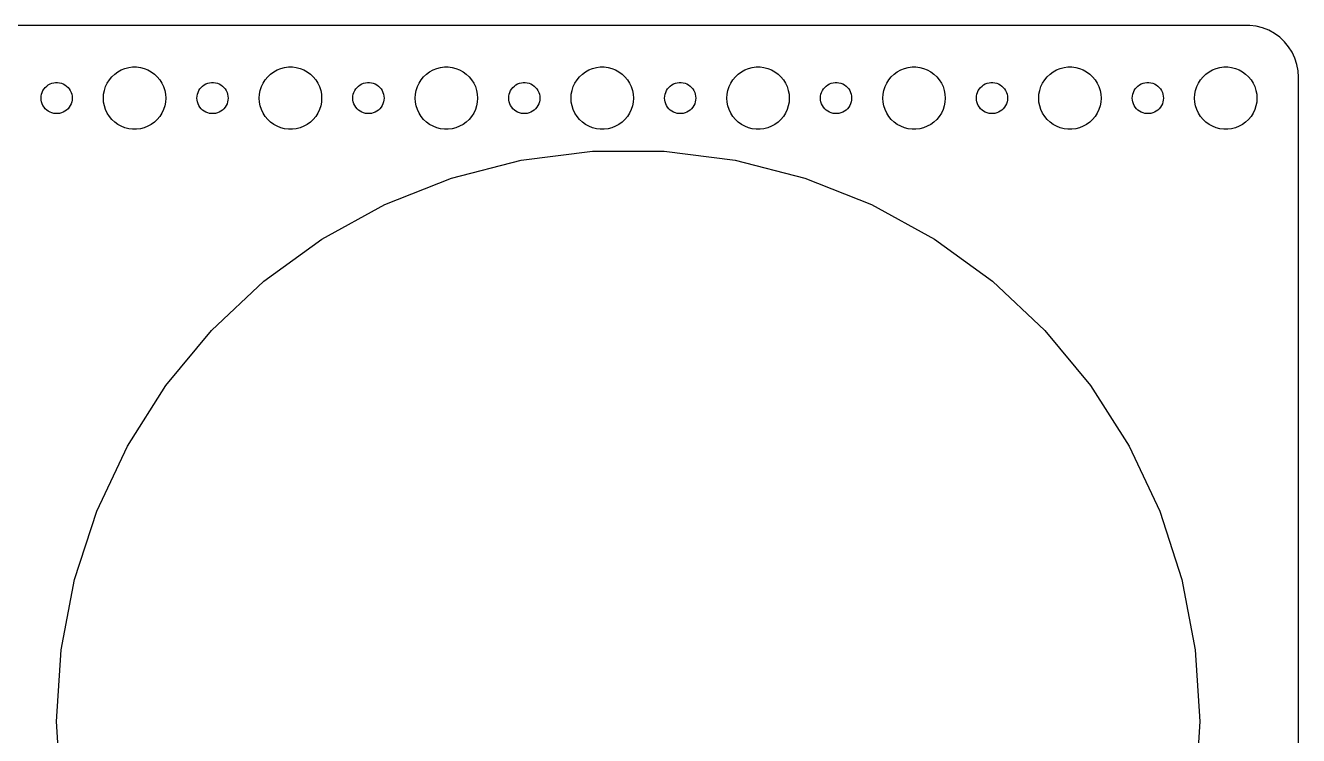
# Model space of a CAD drawing. Header units: metres. Extents: x -180 to 180, y -67 to 67.
# Drawn here: x 57 to 179.5, y -1.3 to 67 of the extents above; entities that cross this region are included whole.
import ezdxf

# ---------------------------------------------------------------- set-up
doc = ezdxf.new("R2010")
doc.units = ezdxf.units.M

msp = doc.modelspace()

# ---------------------------------------------------------------- linework, layer by layer
for p, q in [((174.814, 66.9901), (-174.814, 66.9901)), ((175.437, 66.9114), (174.814, 66.9901)), ((176.045, 66.7553), (175.437, 66.9114)), ((176.629, 66.5241), (176.045, 66.7553)), ((177.179, 66.2216), (176.629, 66.5241)), ((177.687, 65.8526), (177.179, 66.2216)), ((178.145, 65.4227), (177.687, 65.8526)), ((178.545, 64.9389), (178.145, 65.4227)), ((178.882, 64.4088), (178.545, 64.9389)), ((179.149, 63.8406), (178.882, 64.4088)), ((179.343, 63.2434), (179.149, 63.8406)), ((65.5877, 62.3115), (65.8925, 62.533)), ((65.8925, 62.533), (66.2227, 62.7145)), ((66.2227, 62.7145), (66.573, 62.8532)), ((66.573, 62.8532), (66.9379, 62.9469)), ((66.9379, 62.9469), (67.3116, 62.9941)), ((67.3116, 62.9941), (67.6884, 62.9941)), ((67.6884, 62.9941), (68.0621, 62.9469)), ((68.0621, 62.9469), (68.427, 62.8532)), ((68.427, 62.8532), (68.7773, 62.7145)), ((68.7773, 62.7145), (69.1075, 62.533)), ((69.1075, 62.533), (69.4123, 62.3115)), ((80.5877, 62.3115), (80.8925, 62.533)), ((80.8925, 62.533), (81.2227, 62.7145)), ((81.2227, 62.7145), (81.573, 62.8532)), ((81.573, 62.8532), (81.9379, 62.9469)), ((81.9379, 62.9469), (82.3116, 62.9941)), ((82.3116, 62.9941), (82.6884, 62.9941)), ((82.6884, 62.9941), (83.0621, 62.9469)), ((83.0621, 62.9469), (83.427, 62.8532)), ((83.427, 62.8532), (83.7773, 62.7145)), ((83.7773, 62.7145), (84.1075, 62.533)), ((84.1075, 62.533), (84.4123, 62.3115)), ((95.5877, 62.3115), (95.8925, 62.533)), ((95.8925, 62.533), (96.2227, 62.7145)), ((96.2227, 62.7145), (96.573, 62.8532)), ((96.573, 62.8532), (96.9379, 62.9469)), ((96.9379, 62.9469), (97.3116, 62.9941)), ((97.3116, 62.9941), (97.6884, 62.9941)), ((97.6884, 62.9941), (98.0621, 62.9469)), ((98.0621, 62.9469), (98.427, 62.8532)), ((98.427, 62.8532), (98.7773, 62.7145)), ((98.7773, 62.7145), (99.1075, 62.533)), ((99.1075, 62.533), (99.4123, 62.3115)), ((110.588, 62.3115), (110.893, 62.533)), ((110.893, 62.533), (111.223, 62.7145)), ((111.223, 62.7145), (111.573, 62.8532)), ((111.573, 62.8532), (111.938, 62.9469)), ((111.938, 62.9469), (112.312, 62.9941)), ((112.312, 62.9941), (112.688, 62.9941)), ((112.688, 62.9941), (113.062, 62.9469)), ((113.062, 62.9469), (113.427, 62.8532)), ((113.427, 62.8532), (113.777, 62.7145)), ((113.777, 62.7145), (114.107, 62.533)), ((114.107, 62.533), (114.412, 62.3115)), ((125.588, 62.3115), (125.893, 62.533)), ((125.893, 62.533), (126.223, 62.7145)), ((126.223, 62.7145), (126.573, 62.8532)), ((126.573, 62.8532), (126.938, 62.9469)), ((126.938, 62.9469), (127.312, 62.9941)), ((127.312, 62.9941), (127.688, 62.9941)), ((127.688, 62.9941), (128.062, 62.9469)), ((128.062, 62.9469), (128.427, 62.8532)), ((128.427, 62.8532), (128.777, 62.7145)), ((128.777, 62.7145), (129.107, 62.533)), ((129.107, 62.533), (129.412, 62.3115)), ((140.588, 62.3115), (140.893, 62.533)), ((140.893, 62.533), (141.223, 62.7145)), ((141.223, 62.7145), (141.573, 62.8532)), ((141.573, 62.8532), (141.938, 62.9469)), ((141.938, 62.9469), (142.312, 62.9941)), ((142.312, 62.9941), (142.688, 62.9941)), ((142.688, 62.9941), (143.062, 62.9469)), ((143.062, 62.9469), (143.427, 62.8532)), ((143.427, 62.8532), (143.777, 62.7145)), ((143.777, 62.7145), (144.107, 62.533)), ((144.107, 62.533), (144.412, 62.3115)), ((155.588, 62.3115), (155.893, 62.533)), ((155.893, 62.533), (156.223, 62.7145)), ((156.223, 62.7145), (156.573, 62.8532)), ((156.573, 62.8532), (156.938, 62.9469)), ((156.938, 62.9469), (157.312, 62.9941)), ((157.312, 62.9941), (157.688, 62.9941)), ((157.688, 62.9941), (158.062, 62.9469)), ((158.062, 62.9469), (158.427, 62.8532)), ((158.427, 62.8532), (158.777, 62.7145)), ((158.777, 62.7145), (159.107, 62.533)), ((159.107, 62.533), (159.412, 62.3115)), ((170.588, 62.3115), (170.893, 62.533)), ((170.893, 62.533), (171.223, 62.7145)), ((171.223, 62.7145), (171.573, 62.8532)), ((171.573, 62.8532), (171.938, 62.9469)), ((171.938, 62.9469), (172.312, 62.9941)), ((172.312, 62.9941), (172.688, 62.9941)), ((172.688, 62.9941), (173.062, 62.9469)), ((173.062, 62.9469), (173.427, 62.8532)), ((173.427, 62.8532), (173.777, 62.7145)), ((173.777, 62.7145), (174.107, 62.533)), ((174.107, 62.533), (174.412, 62.3115)), ((179.461, 62.6267), (179.343, 63.2434)), ((179.5, 62), (179.461, 62.6267)), ((59.0439, 61.1558), (59.1963, 61.2665)), ((59.1963, 61.2665), (59.3613, 61.3572)), ((59.3613, 61.3572), (59.5365, 61.4266)), ((59.5365, 61.4266), (59.7189, 61.4734)), ((59.7189, 61.4734), (59.9058, 61.497)), ((59.9058, 61.497), (60.0942, 61.497)), ((60.0942, 61.497), (60.2811, 61.4734)), ((60.2811, 61.4734), (60.4635, 61.4266)), ((60.4635, 61.4266), (60.6387, 61.3572)), ((60.6387, 61.3572), (60.8037, 61.2665)), ((60.8037, 61.2665), (60.9561, 61.1558)), ((64.7107, 61.1044), (64.8711, 61.4453)), ((64.8711, 61.4453), (65.073, 61.7634)), ((65.073, 61.7634), (65.3131, 62.0536)), ((65.3131, 62.0536), (65.5877, 62.3115)), ((69.4123, 62.3115), (69.6869, 62.0536)), ((69.6869, 62.0536), (69.927, 61.7634)), ((69.927, 61.7634), (70.1289, 61.4453)), ((70.1289, 61.4453), (70.2893, 61.1044)), ((74.0439, 61.1558), (74.1963, 61.2665)), ((74.1963, 61.2665), (74.3613, 61.3572)), ((74.3613, 61.3572), (74.5365, 61.4266)), ((74.5365, 61.4266), (74.7189, 61.4734)), ((74.7189, 61.4734), (74.9058, 61.497)), ((74.9058, 61.497), (75.0942, 61.497)), ((75.0942, 61.497), (75.2811, 61.4734)), ((75.2811, 61.4734), (75.4635, 61.4266)), ((75.4635, 61.4266), (75.6387, 61.3572)), ((75.6387, 61.3572), (75.8037, 61.2665)), ((75.8037, 61.2665), (75.9561, 61.1558)), ((79.7107, 61.1044), (79.8711, 61.4453)), ((79.8711, 61.4453), (80.073, 61.7634)), ((80.073, 61.7634), (80.3131, 62.0536)), ((80.3131, 62.0536), (80.5877, 62.3115)), ((84.4123, 62.3115), (84.6869, 62.0536)), ((84.6869, 62.0536), (84.927, 61.7634)), ((84.927, 61.7634), (85.1289, 61.4453)), ((85.1289, 61.4453), (85.2893, 61.1044)), ((89.0439, 61.1558), (89.1963, 61.2665)), ((89.1963, 61.2665), (89.3613, 61.3572)), ((89.3613, 61.3572), (89.5365, 61.4266)), ((89.5365, 61.4266), (89.7189, 61.4734)), ((89.7189, 61.4734), (89.9058, 61.497)), ((89.9058, 61.497), (90.0942, 61.497)), ((90.0942, 61.497), (90.2811, 61.4734)), ((90.2811, 61.4734), (90.4635, 61.4266)), ((90.4635, 61.4266), (90.6387, 61.3572)), ((90.6387, 61.3572), (90.8037, 61.2665)), ((90.8037, 61.2665), (90.9561, 61.1558)), ((94.7107, 61.1044), (94.8711, 61.4453)), ((94.8711, 61.4453), (95.073, 61.7634)), ((95.073, 61.7634), (95.3131, 62.0536)), ((95.3131, 62.0536), (95.5877, 62.3115)), ((99.4123, 62.3115), (99.6869, 62.0536)), ((99.6869, 62.0536), (99.927, 61.7634)), ((99.927, 61.7634), (100.129, 61.4453)), ((100.129, 61.4453), (100.289, 61.1044)), ((104.044, 61.1558), (104.196, 61.2665)), ((104.196, 61.2665), (104.361, 61.3572)), ((104.361, 61.3572), (104.536, 61.4266)), ((104.536, 61.4266), (104.719, 61.4734)), ((104.719, 61.4734), (104.906, 61.497)), ((104.906, 61.497), (105.094, 61.497)), ((105.094, 61.497), (105.281, 61.4734)), ((105.281, 61.4734), (105.464, 61.4266)), ((105.464, 61.4266), (105.639, 61.3572)), ((105.639, 61.3572), (105.804, 61.2665)), ((105.804, 61.2665), (105.956, 61.1558)), ((109.711, 61.1044), (109.871, 61.4453)), ((109.871, 61.4453), (110.073, 61.7634)), ((110.073, 61.7634), (110.313, 62.0536)), ((110.313, 62.0536), (110.588, 62.3115)), ((114.412, 62.3115), (114.687, 62.0536)), ((114.687, 62.0536), (114.927, 61.7634)), ((114.927, 61.7634), (115.129, 61.4453)), ((115.129, 61.4453), (115.289, 61.1044)), ((119.044, 61.1558), (119.196, 61.2665)), ((119.196, 61.2665), (119.361, 61.3572)), ((119.361, 61.3572), (119.536, 61.4266)), ((119.536, 61.4266), (119.719, 61.4734)), ((119.719, 61.4734), (119.906, 61.497)), ((119.906, 61.497), (120.094, 61.497)), ((120.094, 61.497), (120.281, 61.4734)), ((120.281, 61.4734), (120.464, 61.4266)), ((120.464, 61.4266), (120.639, 61.3572)), ((120.639, 61.3572), (120.804, 61.2665)), ((120.804, 61.2665), (120.956, 61.1558)), ((124.711, 61.1044), (124.871, 61.4453)), ((124.871, 61.4453), (125.073, 61.7634)), ((125.073, 61.7634), (125.313, 62.0536)), ((125.313, 62.0536), (125.588, 62.3115)), ((129.412, 62.3115), (129.687, 62.0536)), ((129.687, 62.0536), (129.927, 61.7634)), ((129.927, 61.7634), (130.129, 61.4453)), ((130.129, 61.4453), (130.289, 61.1044)), ((134.044, 61.1558), (134.196, 61.2665)), ((134.196, 61.2665), (134.361, 61.3572)), ((134.361, 61.3572), (134.536, 61.4266)), ((134.536, 61.4266), (134.719, 61.4734)), ((134.719, 61.4734), (134.906, 61.497)), ((134.906, 61.497), (135.094, 61.497)), ((135.094, 61.497), (135.281, 61.4734)), ((135.281, 61.4734), (135.464, 61.4266)), ((135.464, 61.4266), (135.639, 61.3572)), ((135.639, 61.3572), (135.804, 61.2665)), ((135.804, 61.2665), (135.956, 61.1558)), ((139.711, 61.1044), (139.871, 61.4453)), ((139.871, 61.4453), (140.073, 61.7634)), ((140.073, 61.7634), (140.313, 62.0536)), ((140.313, 62.0536), (140.588, 62.3115)), ((144.412, 62.3115), (144.687, 62.0536)), ((144.687, 62.0536), (144.927, 61.7634)), ((144.927, 61.7634), (145.129, 61.4453)), ((145.129, 61.4453), (145.289, 61.1044)), ((149.044, 61.1558), (149.196, 61.2665)), ((149.196, 61.2665), (149.361, 61.3572)), ((149.361, 61.3572), (149.536, 61.4266)), ((149.536, 61.4266), (149.719, 61.4734)), ((149.719, 61.4734), (149.906, 61.497)), ((149.906, 61.497), (150.094, 61.497)), ((150.094, 61.497), (150.281, 61.4734)), ((150.281, 61.4734), (150.464, 61.4266)), ((150.464, 61.4266), (150.639, 61.3572)), ((150.639, 61.3572), (150.804, 61.2665)), ((150.804, 61.2665), (150.956, 61.1558)), ((154.711, 61.1044), (154.871, 61.4453)), ((154.871, 61.4453), (155.073, 61.7634)), ((155.073, 61.7634), (155.313, 62.0536)), ((155.313, 62.0536), (155.588, 62.3115)), ((159.412, 62.3115), (159.687, 62.0536)), ((159.687, 62.0536), (159.927, 61.7634)), ((159.927, 61.7634), (160.129, 61.4453)), ((160.129, 61.4453), (160.289, 61.1044)), ((164.044, 61.1558), (164.196, 61.2665)), ((164.196, 61.2665), (164.361, 61.3572)), ((164.361, 61.3572), (164.536, 61.4266)), ((164.536, 61.4266), (164.719, 61.4734)), ((164.719, 61.4734), (164.906, 61.497)), ((164.906, 61.497), (165.094, 61.497)), ((165.094, 61.497), (165.281, 61.4734)), ((165.281, 61.4734), (165.464, 61.4266)), ((165.464, 61.4266), (165.639, 61.3572)), ((165.639, 61.3572), (165.804, 61.2665)), ((165.804, 61.2665), (165.956, 61.1558)), ((169.711, 61.1044), (169.871, 61.4453)), ((169.871, 61.4453), (170.073, 61.7634)), ((170.073, 61.7634), (170.313, 62.0536)), ((170.313, 62.0536), (170.588, 62.3115)), ((174.412, 62.3115), (174.687, 62.0536)), ((174.687, 62.0536), (174.927, 61.7634)), ((174.927, 61.7634), (175.129, 61.4453)), ((175.129, 61.4453), (175.289, 61.1044)), ((179.5, -62), (179.5, 62)), ((58.5, 60), (58.5118, 60.188)), ((58.5118, 60.188), (58.5471, 60.373)), ((58.5471, 60.373), (58.6053, 60.5522)), ((58.6053, 60.5522), (58.6855, 60.7226)), ((58.6855, 60.7226), (58.7865, 60.8817)), ((58.7865, 60.8817), (58.9065, 61.0268)), ((58.9065, 61.0268), (59.0439, 61.1558)), ((60.9561, 61.1558), (61.0934, 61.0268)), ((61.0934, 61.0268), (61.2135, 60.8817)), ((61.2135, 60.8817), (61.3145, 60.7226)), ((61.3145, 60.7226), (61.3947, 60.5522)), ((61.3947, 60.5522), (61.4529, 60.373)), ((61.4529, 60.373), (61.4882, 60.188)), ((61.4882, 60.188), (61.5, 60)), ((64.5, 60), (64.5237, 60.376)), ((64.5237, 60.376), (64.5943, 60.7461)), ((64.5943, 60.7461), (64.7107, 61.1044)), ((70.2893, 61.1044), (70.4057, 60.7461)), ((70.4057, 60.7461), (70.4763, 60.376)), ((70.4763, 60.376), (70.5, 60)), ((73.5, 60), (73.5118, 60.188)), ((73.5118, 60.188), (73.5471, 60.373)), ((73.5471, 60.373), (73.6053, 60.5522)), ((73.6053, 60.5522), (73.6855, 60.7226)), ((73.6855, 60.7226), (73.7865, 60.8817)), ((73.7865, 60.8817), (73.9065, 61.0268)), ((73.9065, 61.0268), (74.0439, 61.1558)), ((75.9561, 61.1558), (76.0934, 61.0268)), ((76.0934, 61.0268), (76.2135, 60.8817)), ((76.2135, 60.8817), (76.3145, 60.7226)), ((76.3145, 60.7226), (76.3947, 60.5522)), ((76.3947, 60.5522), (76.4529, 60.373)), ((76.4529, 60.373), (76.4882, 60.188)), ((76.4882, 60.188), (76.5, 60)), ((79.5, 60), (79.5237, 60.376)), ((79.5237, 60.376), (79.5943, 60.7461)), ((79.5943, 60.7461), (79.7107, 61.1044)), ((85.2893, 61.1044), (85.4057, 60.7461)), ((85.4057, 60.7461), (85.4763, 60.376)), ((85.4763, 60.376), (85.5, 60)), ((88.5, 60), (88.5118, 60.188)), ((88.5118, 60.188), (88.5471, 60.373)), ((88.5471, 60.373), (88.6053, 60.5522)), ((88.6053, 60.5522), (88.6855, 60.7226)), ((88.6855, 60.7226), (88.7865, 60.8817)), ((88.7865, 60.8817), (88.9065, 61.0268)), ((88.9065, 61.0268), (89.0439, 61.1558)), ((90.9561, 61.1558), (91.0934, 61.0268)), ((91.0934, 61.0268), (91.2135, 60.8817)), ((91.2135, 60.8817), (91.3145, 60.7226)), ((91.3145, 60.7226), (91.3947, 60.5522)), ((91.3947, 60.5522), (91.4529, 60.373)), ((91.4529, 60.373), (91.4882, 60.188)), ((91.4882, 60.188), (91.5, 60)), ((94.5, 60), (94.5237, 60.376)), ((94.5237, 60.376), (94.5943, 60.7461)), ((94.5943, 60.7461), (94.7107, 61.1044)), ((100.289, 61.1044), (100.406, 60.7461)), ((100.406, 60.7461), (100.476, 60.376)), ((100.476, 60.376), (100.5, 60)), ((103.5, 60), (103.512, 60.188)), ((103.512, 60.188), (103.547, 60.373)), ((103.547, 60.373), (103.605, 60.5522)), ((103.605, 60.5522), (103.686, 60.7226)), ((103.686, 60.7226), (103.786, 60.8817)), ((103.786, 60.8817), (103.907, 61.0268)), ((103.907, 61.0268), (104.044, 61.1558)), ((105.956, 61.1558), (106.093, 61.0268)), ((106.093, 61.0268), (106.214, 60.8817)), ((106.214, 60.8817), (106.314, 60.7226)), ((106.314, 60.7226), (106.395, 60.5522)), ((106.395, 60.5522), (106.453, 60.373)), ((106.453, 60.373), (106.488, 60.188)), ((106.488, 60.188), (106.5, 60)), ((109.5, 60), (109.524, 60.376)), ((109.524, 60.376), (109.594, 60.7461)), ((109.594, 60.7461), (109.711, 61.1044)), ((115.289, 61.1044), (115.406, 60.7461)), ((115.406, 60.7461), (115.476, 60.376)), ((115.476, 60.376), (115.5, 60)), ((118.5, 60), (118.512, 60.188)), ((118.512, 60.188), (118.547, 60.373)), ((118.547, 60.373), (118.605, 60.5522)), ((118.605, 60.5522), (118.686, 60.7226)), ((118.686, 60.7226), (118.786, 60.8817)), ((118.786, 60.8817), (118.907, 61.0268)), ((118.907, 61.0268), (119.044, 61.1558)), ((120.956, 61.1558), (121.093, 61.0268)), ((121.093, 61.0268), (121.214, 60.8817)), ((121.214, 60.8817), (121.314, 60.7226)), ((121.314, 60.7226), (121.395, 60.5522)), ((121.395, 60.5522), (121.453, 60.373)), ((121.453, 60.373), (121.488, 60.188)), ((121.488, 60.188), (121.5, 60)), ((124.5, 60), (124.524, 60.376)), ((124.524, 60.376), (124.594, 60.7461)), ((124.594, 60.7461), (124.711, 61.1044)), ((130.289, 61.1044), (130.406, 60.7461)), ((130.406, 60.7461), (130.476, 60.376)), ((130.476, 60.376), (130.5, 60)), ((133.5, 60), (133.512, 60.188)), ((133.512, 60.188), (133.547, 60.373)), ((133.547, 60.373), (133.605, 60.5522)), ((133.605, 60.5522), (133.686, 60.7226)), ((133.686, 60.7226), (133.786, 60.8817)), ((133.786, 60.8817), (133.907, 61.0268)), ((133.907, 61.0268), (134.044, 61.1558)), ((135.956, 61.1558), (136.093, 61.0268)), ((136.093, 61.0268), (136.214, 60.8817)), ((136.214, 60.8817), (136.314, 60.7226)), ((136.314, 60.7226), (136.395, 60.5522)), ((136.395, 60.5522), (136.453, 60.373)), ((136.453, 60.373), (136.488, 60.188)), ((136.488, 60.188), (136.5, 60)), ((139.5, 60), (139.524, 60.376)), ((139.524, 60.376), (139.594, 60.7461)), ((139.594, 60.7461), (139.711, 61.1044)), ((145.289, 61.1044), (145.406, 60.7461)), ((145.406, 60.7461), (145.476, 60.376)), ((145.476, 60.376), (145.5, 60)), ((148.5, 60), (148.512, 60.188)), ((148.512, 60.188), (148.547, 60.373)), ((148.547, 60.373), (148.605, 60.5522)), ((148.605, 60.5522), (148.686, 60.7226)), ((148.686, 60.7226), (148.786, 60.8817)), ((148.786, 60.8817), (148.907, 61.0268)), ((148.907, 61.0268), (149.044, 61.1558)), ((150.956, 61.1558), (151.093, 61.0268)), ((151.093, 61.0268), (151.214, 60.8817)), ((151.214, 60.8817), (151.314, 60.7226)), ((151.314, 60.7226), (151.395, 60.5522)), ((151.395, 60.5522), (151.453, 60.373)), ((151.453, 60.373), (151.488, 60.188)), ((151.488, 60.188), (151.5, 60)), ((154.5, 60), (154.524, 60.376)), ((154.524, 60.376), (154.594, 60.7461)), ((154.594, 60.7461), (154.711, 61.1044)), ((160.289, 61.1044), (160.406, 60.7461)), ((160.406, 60.7461), (160.476, 60.376)), ((160.476, 60.376), (160.5, 60)), ((163.5, 60), (163.512, 60.188)), ((163.512, 60.188), (163.547, 60.373)), ((163.547, 60.373), (163.605, 60.5522)), ((163.605, 60.5522), (163.686, 60.7226)), ((163.686, 60.7226), (163.786, 60.8817)), ((163.786, 60.8817), (163.907, 61.0268)), ((163.907, 61.0268), (164.044, 61.1558)), ((165.956, 61.1558), (166.093, 61.0268)), ((166.093, 61.0268), (166.214, 60.8817)), ((166.214, 60.8817), (166.314, 60.7226)), ((166.314, 60.7226), (166.395, 60.5522)), ((166.395, 60.5522), (166.453, 60.373)), ((166.453, 60.373), (166.488, 60.188)), ((166.488, 60.188), (166.5, 60)), ((169.5, 60), (169.524, 60.376)), ((169.524, 60.376), (169.594, 60.7461)), ((169.594, 60.7461), (169.711, 61.1044)), ((175.289, 61.1044), (175.406, 60.7461)), ((175.406, 60.7461), (175.476, 60.376)), ((175.476, 60.376), (175.5, 60)), ((58.5118, 59.812), (58.5, 60)), ((58.5471, 59.627), (58.5118, 59.812)), ((58.6053, 59.4478), (58.5471, 59.627)), ((58.6855, 59.2774), (58.6053, 59.4478)), ((58.7865, 59.1183), (58.6855, 59.2774)), ((58.9065, 58.9732), (58.7865, 59.1183)), ((59.0439, 58.8442), (58.9065, 58.9732)), ((59.1963, 58.7335), (59.0439, 58.8442)), ((60.9561, 58.8442), (60.8037, 58.7335)), ((61.0934, 58.9732), (60.9561, 58.8442)), ((61.2135, 59.1183), (61.0934, 58.9732)), ((61.3145, 59.2774), (61.2135, 59.1183)), ((61.3947, 59.4478), (61.3145, 59.2774)), ((61.4529, 59.627), (61.3947, 59.4478)), ((61.4882, 59.812), (61.4529, 59.627)), ((61.5, 60), (61.4882, 59.812)), ((64.5237, 59.624), (64.5, 60)), ((64.5943, 59.2539), (64.5237, 59.624)), ((64.7107, 58.8956), (64.5943, 59.2539)), ((64.8711, 58.5547), (64.7107, 58.8956)), ((70.2893, 58.8956), (70.1289, 58.5547)), ((70.4057, 59.2539), (70.2893, 58.8956)), ((70.4763, 59.624), (70.4057, 59.2539)), ((70.5, 60), (70.4763, 59.624)), ((73.5118, 59.812), (73.5, 60)), ((73.5471, 59.627), (73.5118, 59.812)), ((73.6053, 59.4478), (73.5471, 59.627)), ((73.6855, 59.2774), (73.6053, 59.4478)), ((73.7865, 59.1183), (73.6855, 59.2774)), ((73.9065, 58.9732), (73.7865, 59.1183)), ((74.0439, 58.8442), (73.9065, 58.9732)), ((74.1963, 58.7335), (74.0439, 58.8442)), ((75.9561, 58.8442), (75.8037, 58.7335)), ((76.0934, 58.9732), (75.9561, 58.8442)), ((76.2135, 59.1183), (76.0934, 58.9732)), ((76.3145, 59.2774), (76.2135, 59.1183)), ((76.3947, 59.4478), (76.3145, 59.2774)), ((76.4529, 59.627), (76.3947, 59.4478)), ((76.4882, 59.812), (76.4529, 59.627)), ((76.5, 60), (76.4882, 59.812)), ((79.5237, 59.624), (79.5, 60)), ((79.5943, 59.2539), (79.5237, 59.624)), ((79.7107, 58.8956), (79.5943, 59.2539)), ((79.8711, 58.5547), (79.7107, 58.8956)), ((85.2893, 58.8956), (85.1289, 58.5547)), ((85.4057, 59.2539), (85.2893, 58.8956)), ((85.4763, 59.624), (85.4057, 59.2539)), ((85.5, 60), (85.4763, 59.624)), ((88.5118, 59.812), (88.5, 60)), ((88.5471, 59.627), (88.5118, 59.812)), ((88.6053, 59.4478), (88.5471, 59.627)), ((88.6855, 59.2774), (88.6053, 59.4478)), ((88.7865, 59.1183), (88.6855, 59.2774)), ((88.9065, 58.9732), (88.7865, 59.1183)), ((89.0439, 58.8442), (88.9065, 58.9732)), ((89.1963, 58.7335), (89.0439, 58.8442)), ((90.9561, 58.8442), (90.8037, 58.7335)), ((91.0934, 58.9732), (90.9561, 58.8442)), ((91.2135, 59.1183), (91.0934, 58.9732)), ((91.3145, 59.2774), (91.2135, 59.1183)), ((91.3947, 59.4478), (91.3145, 59.2774)), ((91.4529, 59.627), (91.3947, 59.4478)), ((91.4882, 59.812), (91.4529, 59.627)), ((91.5, 60), (91.4882, 59.812)), ((94.5237, 59.624), (94.5, 60)), ((94.5943, 59.2539), (94.5237, 59.624)), ((94.7107, 58.8956), (94.5943, 59.2539)), ((94.8711, 58.5547), (94.7107, 58.8956)), ((100.289, 58.8956), (100.129, 58.5547)), ((100.406, 59.2539), (100.289, 58.8956)), ((100.476, 59.624), (100.406, 59.2539)), ((100.5, 60), (100.476, 59.624)), ((103.512, 59.812), (103.5, 60)), ((103.547, 59.627), (103.512, 59.812)), ((103.605, 59.4478), (103.547, 59.627)), ((103.686, 59.2774), (103.605, 59.4478)), ((103.786, 59.1183), (103.686, 59.2774)), ((103.907, 58.9732), (103.786, 59.1183)), ((104.044, 58.8442), (103.907, 58.9732)), ((104.196, 58.7335), (104.044, 58.8442)), ((105.956, 58.8442), (105.804, 58.7335)), ((106.093, 58.9732), (105.956, 58.8442)), ((106.214, 59.1183), (106.093, 58.9732)), ((106.314, 59.2774), (106.214, 59.1183)), ((106.395, 59.4478), (106.314, 59.2774)), ((106.453, 59.627), (106.395, 59.4478)), ((106.488, 59.812), (106.453, 59.627)), ((106.5, 60), (106.488, 59.812)), ((109.524, 59.624), (109.5, 60)), ((109.594, 59.2539), (109.524, 59.624)), ((109.711, 58.8956), (109.594, 59.2539)), ((109.871, 58.5547), (109.711, 58.8956)), ((115.289, 58.8956), (115.129, 58.5547)), ((115.406, 59.2539), (115.289, 58.8956)), ((115.476, 59.624), (115.406, 59.2539)), ((115.5, 60), (115.476, 59.624)), ((118.512, 59.812), (118.5, 60)), ((118.547, 59.627), (118.512, 59.812)), ((118.605, 59.4478), (118.547, 59.627)), ((118.686, 59.2774), (118.605, 59.4478)), ((118.786, 59.1183), (118.686, 59.2774)), ((118.907, 58.9732), (118.786, 59.1183)), ((119.044, 58.8442), (118.907, 58.9732)), ((119.196, 58.7335), (119.044, 58.8442)), ((120.956, 58.8442), (120.804, 58.7335)), ((121.093, 58.9732), (120.956, 58.8442)), ((121.214, 59.1183), (121.093, 58.9732)), ((121.314, 59.2774), (121.214, 59.1183)), ((121.395, 59.4478), (121.314, 59.2774)), ((121.453, 59.627), (121.395, 59.4478)), ((121.488, 59.812), (121.453, 59.627)), ((121.5, 60), (121.488, 59.812)), ((124.524, 59.624), (124.5, 60)), ((124.594, 59.2539), (124.524, 59.624)), ((124.711, 58.8956), (124.594, 59.2539)), ((124.871, 58.5547), (124.711, 58.8956)), ((130.289, 58.8956), (130.129, 58.5547)), ((130.406, 59.2539), (130.289, 58.8956)), ((130.476, 59.624), (130.406, 59.2539)), ((130.5, 60), (130.476, 59.624)), ((133.512, 59.812), (133.5, 60)), ((133.547, 59.627), (133.512, 59.812)), ((133.605, 59.4478), (133.547, 59.627)), ((133.686, 59.2774), (133.605, 59.4478)), ((133.786, 59.1183), (133.686, 59.2774)), ((133.907, 58.9732), (133.786, 59.1183)), ((134.044, 58.8442), (133.907, 58.9732)), ((134.196, 58.7335), (134.044, 58.8442)), ((135.956, 58.8442), (135.804, 58.7335)), ((136.093, 58.9732), (135.956, 58.8442)), ((136.214, 59.1183), (136.093, 58.9732)), ((136.314, 59.2774), (136.214, 59.1183)), ((136.395, 59.4478), (136.314, 59.2774)), ((136.453, 59.627), (136.395, 59.4478)), ((136.488, 59.812), (136.453, 59.627)), ((136.5, 60), (136.488, 59.812)), ((139.524, 59.624), (139.5, 60)), ((139.594, 59.2539), (139.524, 59.624)), ((139.711, 58.8956), (139.594, 59.2539)), ((139.871, 58.5547), (139.711, 58.8956)), ((145.289, 58.8956), (145.129, 58.5547)), ((145.406, 59.2539), (145.289, 58.8956)), ((145.476, 59.624), (145.406, 59.2539)), ((145.5, 60), (145.476, 59.624)), ((148.512, 59.812), (148.5, 60)), ((148.547, 59.627), (148.512, 59.812)), ((148.605, 59.4478), (148.547, 59.627)), ((148.686, 59.2774), (148.605, 59.4478)), ((148.786, 59.1183), (148.686, 59.2774)), ((148.907, 58.9732), (148.786, 59.1183)), ((149.044, 58.8442), (148.907, 58.9732)), ((149.196, 58.7335), (149.044, 58.8442)), ((150.956, 58.8442), (150.804, 58.7335)), ((151.093, 58.9732), (150.956, 58.8442)), ((151.214, 59.1183), (151.093, 58.9732)), ((151.314, 59.2774), (151.214, 59.1183)), ((151.395, 59.4478), (151.314, 59.2774)), ((151.453, 59.627), (151.395, 59.4478)), ((151.488, 59.812), (151.453, 59.627)), ((151.5, 60), (151.488, 59.812)), ((154.524, 59.624), (154.5, 60)), ((154.594, 59.2539), (154.524, 59.624)), ((154.711, 58.8956), (154.594, 59.2539)), ((154.871, 58.5547), (154.711, 58.8956)), ((160.289, 58.8956), (160.129, 58.5547)), ((160.406, 59.2539), (160.289, 58.8956)), ((160.476, 59.624), (160.406, 59.2539)), ((160.5, 60), (160.476, 59.624)), ((163.512, 59.812), (163.5, 60)), ((163.547, 59.627), (163.512, 59.812)), ((163.605, 59.4478), (163.547, 59.627)), ((163.686, 59.2774), (163.605, 59.4478)), ((163.786, 59.1183), (163.686, 59.2774)), ((163.907, 58.9732), (163.786, 59.1183)), ((164.044, 58.8442), (163.907, 58.9732)), ((164.196, 58.7335), (164.044, 58.8442)), ((165.956, 58.8442), (165.804, 58.7335)), ((166.093, 58.9732), (165.956, 58.8442)), ((166.214, 59.1183), (166.093, 58.9732)), ((166.314, 59.2774), (166.214, 59.1183)), ((166.395, 59.4478), (166.314, 59.2774)), ((166.453, 59.627), (166.395, 59.4478)), ((166.488, 59.812), (166.453, 59.627)), ((166.5, 60), (166.488, 59.812)), ((169.524, 59.624), (169.5, 60)), ((169.594, 59.2539), (169.524, 59.624)), ((169.711, 58.8956), (169.594, 59.2539)), ((169.871, 58.5547), (169.711, 58.8956)), ((175.289, 58.8956), (175.129, 58.5547)), ((175.406, 59.2539), (175.289, 58.8956)), ((175.476, 59.624), (175.406, 59.2539)), ((175.5, 60), (175.476, 59.624)), ((59.3613, 58.6428), (59.1963, 58.7335)), ((59.5365, 58.5734), (59.3613, 58.6428)), ((59.7189, 58.5266), (59.5365, 58.5734)), ((59.9058, 58.503), (59.7189, 58.5266)), ((60.0942, 58.503), (59.9058, 58.503)), ((60.2811, 58.5266), (60.0942, 58.503)), ((60.4635, 58.5734), (60.2811, 58.5266)), ((60.6387, 58.6428), (60.4635, 58.5734)), ((60.8037, 58.7335), (60.6387, 58.6428)), ((65.073, 58.2366), (64.8711, 58.5547)), ((65.3131, 57.9464), (65.073, 58.2366)), ((65.5877, 57.6885), (65.3131, 57.9464)), ((65.8925, 57.467), (65.5877, 57.6885)), ((69.4123, 57.6885), (69.1075, 57.467)), ((69.6869, 57.9464), (69.4123, 57.6885)), ((69.927, 58.2366), (69.6869, 57.9464)), ((70.1289, 58.5547), (69.927, 58.2366)), ((74.3613, 58.6428), (74.1963, 58.7335)), ((74.5365, 58.5734), (74.3613, 58.6428)), ((74.7189, 58.5266), (74.5365, 58.5734)), ((74.9058, 58.503), (74.7189, 58.5266)), ((75.0942, 58.503), (74.9058, 58.503)), ((75.2811, 58.5266), (75.0942, 58.503)), ((75.4635, 58.5734), (75.2811, 58.5266)), ((75.6387, 58.6428), (75.4635, 58.5734)), ((75.8037, 58.7335), (75.6387, 58.6428)), ((80.073, 58.2366), (79.8711, 58.5547)), ((80.3131, 57.9464), (80.073, 58.2366)), ((80.5877, 57.6885), (80.3131, 57.9464)), ((80.8925, 57.467), (80.5877, 57.6885)), ((84.4123, 57.6885), (84.1075, 57.467)), ((84.6869, 57.9464), (84.4123, 57.6885)), ((84.927, 58.2366), (84.6869, 57.9464)), ((85.1289, 58.5547), (84.927, 58.2366)), ((89.3613, 58.6428), (89.1963, 58.7335)), ((89.5365, 58.5734), (89.3613, 58.6428)), ((89.7189, 58.5266), (89.5365, 58.5734)), ((89.9058, 58.503), (89.7189, 58.5266)), ((90.0942, 58.503), (89.9058, 58.503)), ((90.2811, 58.5266), (90.0942, 58.503)), ((90.4635, 58.5734), (90.2811, 58.5266)), ((90.6387, 58.6428), (90.4635, 58.5734)), ((90.8037, 58.7335), (90.6387, 58.6428)), ((95.073, 58.2366), (94.8711, 58.5547)), ((95.3131, 57.9464), (95.073, 58.2366)), ((95.5877, 57.6885), (95.3131, 57.9464)), ((95.8925, 57.467), (95.5877, 57.6885)), ((99.4123, 57.6885), (99.1075, 57.467)), ((99.6869, 57.9464), (99.4123, 57.6885)), ((99.927, 58.2366), (99.6869, 57.9464)), ((100.129, 58.5547), (99.927, 58.2366)), ((104.361, 58.6428), (104.196, 58.7335)), ((104.536, 58.5734), (104.361, 58.6428)), ((104.719, 58.5266), (104.536, 58.5734)), ((104.906, 58.503), (104.719, 58.5266)), ((105.094, 58.503), (104.906, 58.503)), ((105.281, 58.5266), (105.094, 58.503)), ((105.464, 58.5734), (105.281, 58.5266)), ((105.639, 58.6428), (105.464, 58.5734)), ((105.804, 58.7335), (105.639, 58.6428)), ((110.073, 58.2366), (109.871, 58.5547)), ((110.313, 57.9464), (110.073, 58.2366)), ((110.588, 57.6885), (110.313, 57.9464)), ((110.893, 57.467), (110.588, 57.6885)), ((114.412, 57.6885), (114.107, 57.467)), ((114.687, 57.9464), (114.412, 57.6885)), ((114.927, 58.2366), (114.687, 57.9464)), ((115.129, 58.5547), (114.927, 58.2366)), ((119.361, 58.6428), (119.196, 58.7335)), ((119.536, 58.5734), (119.361, 58.6428)), ((119.719, 58.5266), (119.536, 58.5734)), ((119.906, 58.503), (119.719, 58.5266)), ((120.094, 58.503), (119.906, 58.503)), ((120.281, 58.5266), (120.094, 58.503)), ((120.464, 58.5734), (120.281, 58.5266)), ((120.639, 58.6428), (120.464, 58.5734)), ((120.804, 58.7335), (120.639, 58.6428)), ((125.073, 58.2366), (124.871, 58.5547)), ((125.313, 57.9464), (125.073, 58.2366)), ((125.588, 57.6885), (125.313, 57.9464)), ((125.893, 57.467), (125.588, 57.6885)), ((129.412, 57.6885), (129.107, 57.467)), ((129.687, 57.9464), (129.412, 57.6885)), ((129.927, 58.2366), (129.687, 57.9464)), ((130.129, 58.5547), (129.927, 58.2366)), ((134.361, 58.6428), (134.196, 58.7335)), ((134.536, 58.5734), (134.361, 58.6428)), ((134.719, 58.5266), (134.536, 58.5734)), ((134.906, 58.503), (134.719, 58.5266)), ((135.094, 58.503), (134.906, 58.503)), ((135.281, 58.5266), (135.094, 58.503)), ((135.464, 58.5734), (135.281, 58.5266)), ((135.639, 58.6428), (135.464, 58.5734)), ((135.804, 58.7335), (135.639, 58.6428)), ((140.073, 58.2366), (139.871, 58.5547)), ((140.313, 57.9464), (140.073, 58.2366)), ((140.588, 57.6885), (140.313, 57.9464)), ((140.893, 57.467), (140.588, 57.6885)), ((144.412, 57.6885), (144.107, 57.467)), ((144.687, 57.9464), (144.412, 57.6885)), ((144.927, 58.2366), (144.687, 57.9464)), ((145.129, 58.5547), (144.927, 58.2366)), ((149.361, 58.6428), (149.196, 58.7335)), ((149.536, 58.5734), (149.361, 58.6428)), ((149.719, 58.5266), (149.536, 58.5734)), ((149.906, 58.503), (149.719, 58.5266)), ((150.094, 58.503), (149.906, 58.503)), ((150.281, 58.5266), (150.094, 58.503)), ((150.464, 58.5734), (150.281, 58.5266)), ((150.639, 58.6428), (150.464, 58.5734)), ((150.804, 58.7335), (150.639, 58.6428)), ((155.073, 58.2366), (154.871, 58.5547)), ((155.313, 57.9464), (155.073, 58.2366)), ((155.588, 57.6885), (155.313, 57.9464)), ((155.893, 57.467), (155.588, 57.6885)), ((159.412, 57.6885), (159.107, 57.467)), ((159.687, 57.9464), (159.412, 57.6885)), ((159.927, 58.2366), (159.687, 57.9464)), ((160.129, 58.5547), (159.927, 58.2366)), ((164.361, 58.6428), (164.196, 58.7335)), ((164.536, 58.5734), (164.361, 58.6428)), ((164.719, 58.5266), (164.536, 58.5734)), ((164.906, 58.503), (164.719, 58.5266)), ((165.094, 58.503), (164.906, 58.503)), ((165.281, 58.5266), (165.094, 58.503)), ((165.464, 58.5734), (165.281, 58.5266)), ((165.639, 58.6428), (165.464, 58.5734)), ((165.804, 58.7335), (165.639, 58.6428)), ((170.073, 58.2366), (169.871, 58.5547)), ((170.313, 57.9464), (170.073, 58.2366)), ((170.588, 57.6885), (170.313, 57.9464)), ((170.893, 57.467), (170.588, 57.6885)), ((174.412, 57.6885), (174.107, 57.467)), ((174.687, 57.9464), (174.412, 57.6885)), ((174.927, 58.2366), (174.687, 57.9464)), ((175.129, 58.5547), (174.927, 58.2366)), ((66.2227, 57.2855), (65.8925, 57.467)), ((66.573, 57.1468), (66.2227, 57.2855)), ((66.9379, 57.0531), (66.573, 57.1468)), ((67.3116, 57.0059), (66.9379, 57.0531)), ((67.6884, 57.0059), (67.3116, 57.0059)), ((68.0621, 57.0531), (67.6884, 57.0059)), ((68.427, 57.1468), (68.0621, 57.0531)), ((68.7773, 57.2855), (68.427, 57.1468)), ((69.1075, 57.467), (68.7773, 57.2855)), ((81.2227, 57.2855), (80.8925, 57.467)), ((81.573, 57.1468), (81.2227, 57.2855)), ((81.9379, 57.0531), (81.573, 57.1468)), ((82.3116, 57.0059), (81.9379, 57.0531)), ((82.6884, 57.0059), (82.3116, 57.0059)), ((83.0621, 57.0531), (82.6884, 57.0059)), ((83.427, 57.1468), (83.0621, 57.0531)), ((83.7773, 57.2855), (83.427, 57.1468)), ((84.1075, 57.467), (83.7773, 57.2855)), ((96.2227, 57.2855), (95.8925, 57.467)), ((96.573, 57.1468), (96.2227, 57.2855)), ((96.9379, 57.0531), (96.573, 57.1468)), ((97.3116, 57.0059), (96.9379, 57.0531)), ((97.6884, 57.0059), (97.3116, 57.0059)), ((98.0621, 57.0531), (97.6884, 57.0059)), ((98.427, 57.1468), (98.0621, 57.0531)), ((98.7773, 57.2855), (98.427, 57.1468)), ((99.1075, 57.467), (98.7773, 57.2855)), ((111.223, 57.2855), (110.893, 57.467)), ((111.573, 57.1468), (111.223, 57.2855)), ((111.938, 57.0531), (111.573, 57.1468)), ((112.312, 57.0059), (111.938, 57.0531)), ((112.688, 57.0059), (112.312, 57.0059)), ((113.062, 57.0531), (112.688, 57.0059)), ((113.427, 57.1468), (113.062, 57.0531)), ((113.777, 57.2855), (113.427, 57.1468)), ((114.107, 57.467), (113.777, 57.2855)), ((126.223, 57.2855), (125.893, 57.467)), ((126.573, 57.1468), (126.223, 57.2855)), ((126.938, 57.0531), (126.573, 57.1468)), ((127.312, 57.0059), (126.938, 57.0531)), ((127.688, 57.0059), (127.312, 57.0059)), ((128.062, 57.0531), (127.688, 57.0059)), ((128.427, 57.1468), (128.062, 57.0531)), ((128.777, 57.2855), (128.427, 57.1468)), ((129.107, 57.467), (128.777, 57.2855)), ((141.223, 57.2855), (140.893, 57.467)), ((141.573, 57.1468), (141.223, 57.2855)), ((141.938, 57.0531), (141.573, 57.1468)), ((142.312, 57.0059), (141.938, 57.0531)), ((142.688, 57.0059), (142.312, 57.0059)), ((143.062, 57.0531), (142.688, 57.0059)), ((143.427, 57.1468), (143.062, 57.0531)), ((143.777, 57.2855), (143.427, 57.1468)), ((144.107, 57.467), (143.777, 57.2855)), ((156.223, 57.2855), (155.893, 57.467)), ((156.573, 57.1468), (156.223, 57.2855)), ((156.938, 57.0531), (156.573, 57.1468)), ((157.312, 57.0059), (156.938, 57.0531)), ((157.688, 57.0059), (157.312, 57.0059)), ((158.062, 57.0531), (157.688, 57.0059)), ((158.427, 57.1468), (158.062, 57.0531)), ((158.777, 57.2855), (158.427, 57.1468)), ((159.107, 57.467), (158.777, 57.2855)), ((171.223, 57.2855), (170.893, 57.467)), ((171.573, 57.1468), (171.223, 57.2855)), ((171.938, 57.0531), (171.573, 57.1468)), ((172.312, 57.0059), (171.938, 57.0531)), ((172.688, 57.0059), (172.312, 57.0059)), ((173.062, 57.0531), (172.688, 57.0059)), ((173.427, 57.1468), (173.062, 57.0531)), ((173.777, 57.2855), (173.427, 57.1468)), ((174.107, 57.467), (173.777, 57.2855)), ((98.0041, 52.3081), (104.694, 54.0258)), ((104.694, 54.0258), (111.547, 54.8915)), ((111.547, 54.8915), (118.453, 54.8915)), ((118.453, 54.8915), (125.306, 54.0258)), ((125.306, 54.0258), (131.996, 52.3081)), ((91.5821, 49.7655), (98.0041, 52.3081)), ((131.996, 52.3081), (138.418, 49.7655)), ((85.5295, 46.438), (91.5821, 49.7655)), ((138.418, 49.7655), (144.47, 46.438)), ((79.9417, 42.3782), (85.5295, 46.438)), ((144.47, 46.438), (150.058, 42.3782)), ((74.9067, 37.6501), (79.9417, 42.3782)), ((150.058, 42.3782), (155.093, 37.6501)), ((70.5041, 32.3282), (74.9067, 37.6501)), ((155.093, 37.6501), (159.496, 32.3282)), ((66.8031, 26.4964), (70.5041, 32.3282)), ((159.496, 32.3282), (163.197, 26.4964)), ((63.8623, 20.2468), (66.8031, 26.4964)), ((163.197, 26.4964), (166.138, 20.2468)), ((61.7279, 13.6779), (63.8623, 20.2468)), ((166.138, 20.2468), (168.272, 13.6779)), ((60.4337, 6.89333), (61.7279, 13.6779)), ((168.272, 13.6779), (169.566, 6.89333)), ((60, 0), (60.4337, 6.89333)), ((169.566, 6.89333), (170, 0)), ((60.4337, -6.89333), (60, 0)), ((170, 0), (169.566, -6.89333))]:
    msp.add_line(p, q)

doc.saveas('drawing.dxf')
